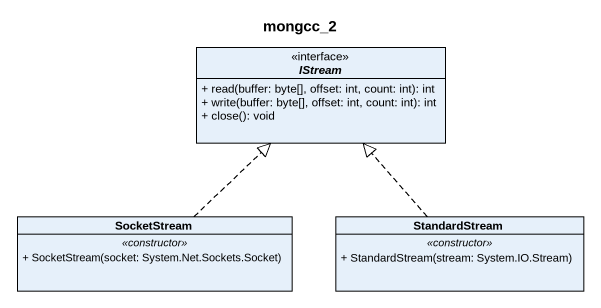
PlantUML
@startuml
title mongcc_2
hide circle
hide empty members
skinparam classAttributeIconSize 0
interface IStream <<interface>> {
  + read(buffer: byte[], offset: int, count: int): int
  + write(buffer: byte[], offset: int, count: int): int
  + close(): void
}
class SocketStream {
  .. <<constructor>> ..
  + SocketStream(socket: System.Net.Sockets.Socket)
}
class StandardStream {
  .. <<constructor>> ..
  + StandardStream(stream: System.IO.Stream)
}
SocketStream .up.|> IStream
StandardStream .up.|> IStream
@enduml
